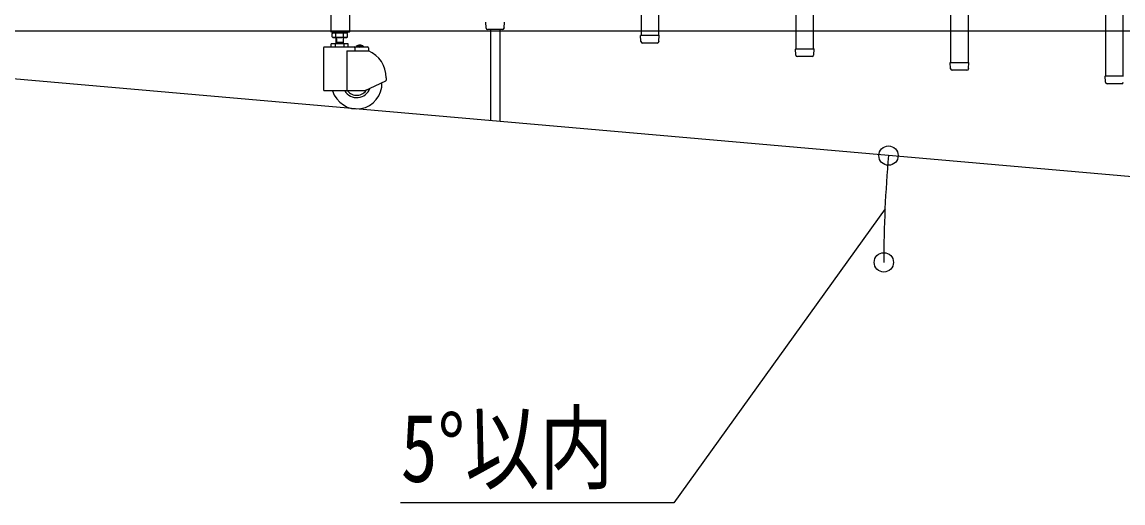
# Model space of a CAD drawing. Units: millimetres, scale not verified. Extents: x -16832 to 16820, y -11880 to 11880.
# Drawn here: x 9521 to 10944, y 4915 to 5536 of the extents above; entities that cross this region are included whole.
import ezdxf
from ezdxf.enums import TextEntityAlignment as Align

# ---------------------------------------------------------------- set-up
doc = ezdxf.new("R2010")
doc.units = ezdxf.units.MM
doc.header["$LTSCALE"] = 50
for name, color, linetype in [('0-3_YKK_13', 4, 'Continuous'), ('0-4_YKK_A1', 4, 'Continuous'), ('0-5_YKK_D', 6, 'Continuous')]:
    doc.layers.add(name, color=color, linetype=linetype)
doc.styles.add('ＭＳ ゴシック', font='')
doc.styles.get('ＭＳ ゴシック').set_extended_font_data('MS Gothic')

msp = doc.modelspace()

# ---------------------------------------------------------------- linework, layer by layer
at = {"layer": '0-3_YKK_13'}
for p, q in [((9920.28, 5553.23), (9920.28, 5523.83)), ((9944.88, 5523.83), (9944.88, 5553.23)), ((10121.03, 5528.52), (10120.58, 5535.91)), ((10144.13, 5528.52), (10144.58, 5535.91)), ((9920.88, 5523.23), (9944.28, 5523.23)), ((10121.06, 5528.11), (10121.03, 5528.52)), ((10142.11, 5526.23), (10123.05, 5526.23)), ((10126.58, 5526.23), (10126.58, 5408.45)), ((10138.58, 5526.23), (10138.58, 5407.4)), ((10144.13, 5528.52), (10144.1, 5528.11)), ((10321.03, 5511.02), (10320.58, 5518.41)), ((10320.88, 5518.73), (10344.28, 5518.73)), ((10344.13, 5511.02), (10344.58, 5518.41)), ((10321.06, 5510.61), (10321.03, 5511.02)), ((10342.11, 5508.73), (10323.05, 5508.73)), ((10344.13, 5511.02), (10344.1, 5510.61)), ((10521.03, 5493.52), (10520.58, 5500.91)), ((10520.88, 5501.23), (10544.28, 5501.23)), ((10521.06, 5493.11), (10521.03, 5493.52)), ((10542.11, 5491.23), (10523.05, 5491.23)), ((10544.13, 5493.52), (10544.1, 5493.11)), ((10544.13, 5493.52), (10544.58, 5500.91)), ((10721.03, 5476.02), (10720.58, 5483.42)), ((10720.88, 5483.74), (10744.28, 5483.74)), ((10721.06, 5475.61), (10721.03, 5476.02)), ((10744.13, 5476.02), (10744.1, 5475.61)), ((10744.13, 5476.02), (10744.58, 5483.42)), ((10742.11, 5473.74), (10723.05, 5473.74)), ((10921.03, 5458.53), (10920.58, 5465.92)), ((10920.88, 5466.24), (10944.28, 5466.24)), ((10921.06, 5458.12), (10921.03, 5458.53)), ((10942.11, 5456.24), (10923.05, 5456.24))]:
    msp.add_line(p, q, dxfattribs=at)
for centre, radius, start, end in [((9920.88, 5523.83), 0.6, 180, 270), ((9944.28, 5523.83), 0.6, 270, 0), ((10123.05, 5528.23), 2, 183.5, 270), ((10142.11, 5528.23), 2, 270, 356.5), ((10320.88, 5518.43), 0.3, 90, 183.5), ((10344.28, 5518.43), 0.3, 356.5, 90), ((10323.05, 5510.73), 2, 183.5, 270), ((10342.11, 5510.73), 2, 270, 356.5), ((10520.88, 5500.93), 0.3, 90, 183.5), ((10523.05, 5493.23), 2, 183.5, 270), ((10542.11, 5493.23), 2, 270, 356.5), ((10544.28, 5500.93), 0.3, 356.5, 90), ((10720.88, 5483.44), 0.3, 90, 183.5), ((10723.05, 5475.74), 2, 183.5, 270), ((10742.11, 5475.74), 2, 270, 356.5), ((10744.28, 5483.44), 0.3, 356.5, 90), ((10920.88, 5465.94), 0.3, 90, 183.5), ((10923.05, 5458.24), 2, 183.5, 270), ((10942.11, 5458.24), 2, 270, 356.5)]:
    msp.add_arc(centre, radius, start, end, dxfattribs=at)
at = {"layer": '0-4_YKK_A1'}
for p, q in [((13366.06, 5125.03), (8700.08, 5533.25)), ((9923.33, 5523.73), (9923.33, 5521.93)), ((9927.02, 5516.69), (9927.02, 5521.17)), ((9936.84, 5516.69), (9936.84, 5521.17)), ((9920.96, 5503.73), (9920.96, 5507.73)), ((9922.12, 5516.69), (9923.43, 5515.93)), ((9940.43, 5515.93), (9923.43, 5515.93)), ((9926.45, 5503.73), (9926.45, 5507.73)), ((9926.93, 5515.93), (9926.93, 5507.73)), ((9926.93, 5509.73), (9936.93, 5509.73)), ((9927.74, 5509.73), (9926.93, 5508.32)), ((9927.74, 5515.93), (9927.74, 5509.73)), ((9936.12, 5515.93), (9936.12, 5509.73)), ((9936.12, 5509.73), (9936.93, 5508.32)), ((9936.93, 5507.73), (9936.93, 5515.93)), ((9937.42, 5503.73), (9937.42, 5507.73)), ((9941.75, 5516.69), (9940.43, 5515.93)), ((9962.63, 5504.24), (9953.23, 5504.24)), ((9953.23, 5503.73), (9953.23, 5504.24)), ((9962.63, 5503.73), (9962.63, 5504.24)), ((9910.93, 5502.73), (9910.93, 5448.23)), ((9911.93, 5503.73), (9967.93, 5503.73)), ((9940.88, 5498.73), (9940.88, 5447.23)), ((9940.94, 5498.73), (9968.93, 5498.73)), ((9951.55, 5502.73), (9951.55, 5498.73)), ((9962.63, 5503.73), (9953.23, 5503.73)), ((9968.93, 5502.73), (9968.93, 5498.73)), ((9991.93, 5463.81), (9991.93, 5460.92)), ((9963.93, 5447.23), (9911.93, 5447.23)), ((9963.93, 5447.23), (9991.35, 5460.01))]:
    msp.add_line(p, q, dxfattribs=at)
for points in [[(10344.08, 6498.73), (10321.08, 6498.73), (10321.08, 5518.73), (10344.08, 5518.73)], [(10544.08, 6481.23), (10521.08, 6481.23), (10521.08, 5501.23), (10544.08, 5501.23)], [(10744.08, 6463.74), (10721.08, 6463.74), (10721.08, 5483.74), (10744.08, 5483.74)], [(10944.08, 6446.24), (10921.08, 6446.24), (10921.08, 5466.24), (10944.08, 5466.24)]]:
    msp.add_lwpolyline(points, close=True, dxfattribs=at)
for points in [[(9922.12, 5516.69), (9922.12, 5521.17), (9923.43, 5521.93)], [(9923.33, 5521.93), (9940.53, 5521.93), (9940.53, 5523.73)], [(9941.75, 5516.69), (9941.75, 5521.17), (9940.43, 5521.93), (9923.43, 5521.93)], [(9942.9, 5503.73), (9942.9, 5507.73), (9920.96, 5507.73)], [(9955.83, 5505.88), (9956.78, 5503.93), (9957.93, 5503.32)], [(9960.03, 5505.88), (9959.08, 5503.93), (9957.93, 5503.32)]]:
    msp.add_lwpolyline(points, dxfattribs=at)
for centre, radius, start, end in [((9924.57, 5517.58), 4.34, 55.61575, 124.38425), ((9931.93, 5505.69), 16.24, 72.41205, 107.58795), ((9939.29, 5517.58), 4.34, 55.61575, 124.38425), ((9924.57, 5520.27), 4.34, 235.61575, 304.38425), ((9931.93, 5532.17), 16.24, 252.41205, 287.58795), ((9939.29, 5520.27), 4.34, 235.61575, 304.38425), ((9957.93, 5499.68), 6.55, 44.12696, 135.87304), ((9911.93, 5502.73), 1, 90, 180), ((9950.55, 5502.73), 1, 0, 90), ((9967.93, 5502.73), 1, 0, 90), ((9953.93, 5463.81), 38, 0, 66.75044), ((9911.93, 5448.23), 1, 180, 270), ((9953.93, 5456.23), 32.5, 196.07665, 2.6035), ((9953.93, 5456.23), 18, 210, 341.53259), ((9953.93, 5456.23), 15, 216.8699, 329.35772), ((9990.93, 5460.92), 1, 295, 0)]:
    msp.add_arc(centre, radius, start, end, dxfattribs=at)
at = {"layer": '0-5_YKK_D'}
msp.add_line((8801.08, 5524.51), (12541.08, 5524.51), dxfattribs=at)
msp.add_lwpolyline([(10636.26, 5294.52), (10363.29, 4914.71), (10010.49, 4914.71)], dxfattribs=at)
for centre in [(10640.77, 5363.39), (10634.75, 5225.51)]:
    msp.add_circle(centre, 12.5, dxfattribs=at)
msp.add_arc((12217.32, 5225.51), 1582.57, 175.00202, 180, dxfattribs=at)

# ---------------------------------------------------------------- texts
at = {"layer": '0-5_YKK_D', "style": 'ＭＳ ゴシック', "width": 0.8}
msp.add_text('5°以内', height=87.98, dxfattribs=at).set_placement((10010.49, 4915.51), align=Align.BOTTOM_LEFT)

doc.saveas('drawing.dxf')
